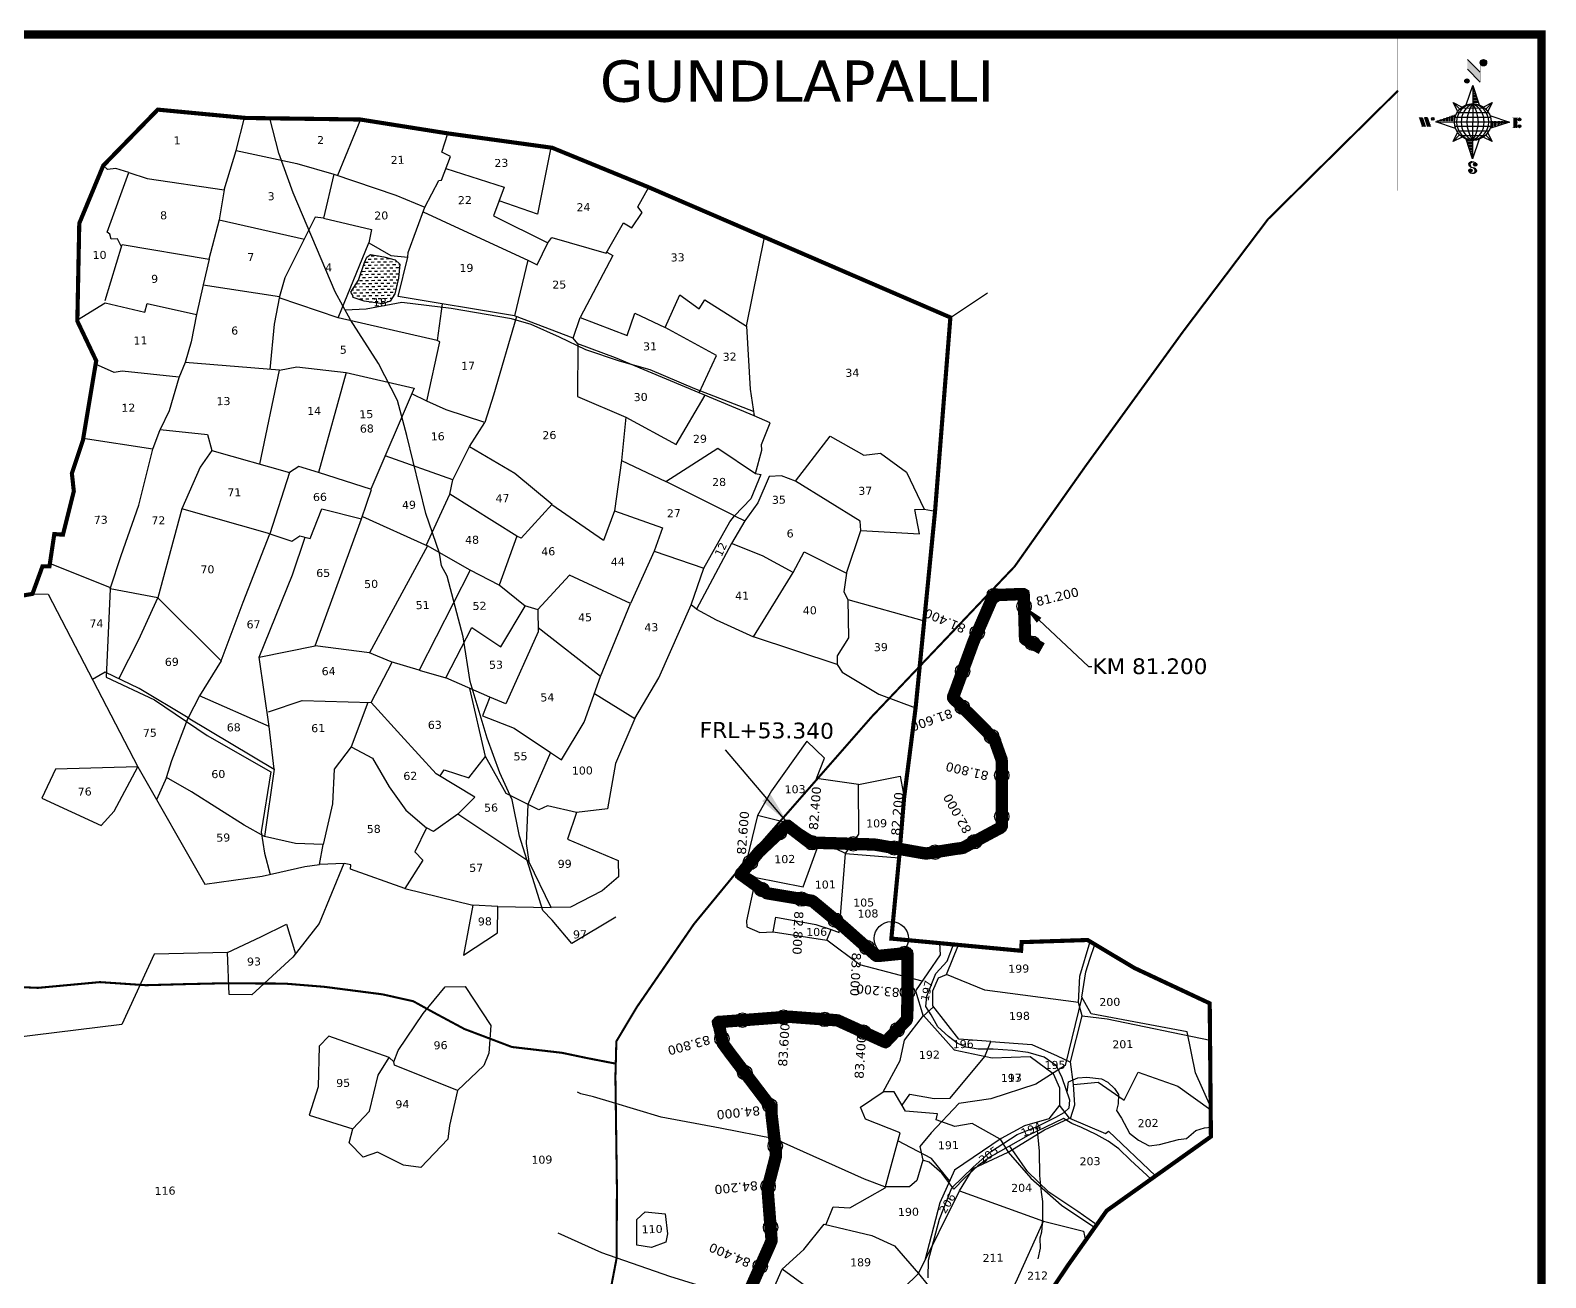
# Model space of a CAD drawing. Header units: inches. Extents: x 375993 to 382005, y 1845847 to 1851272.
# Drawn here: x 378334 to 382005, y 1848251 to 1851272 of the extents above; entities that cross this region are included whole.
import ezdxf
from ezdxf import colors
from ezdxf.entities.mleader import LeaderData, LeaderLine
from ezdxf.math import Vec2, Vec3

# ---------------------------------------------------------------- set-up
doc = ezdxf.new("R2010")
doc.units = ezdxf.units.IN
doc.header["$MEASUREMENT"] = 0
doc.header["$PDMODE"] = 32
doc.header["$PDSIZE"] = 35
for name, color, linetype in [('BND', 6, 'Continuous'), ('bord', 1, 'Continuous'), ('FRL', 3, 'Continuous'), ('NALA', 4, 'Continuous'), ('points', 161, 'Continuous'), ('ROAD', 1, 'Continuous'), ('ROADS', 50, 'Continuous'), ('SY.AREA', 7, 'Continuous'), ('TEXT', 7, 'Continuous'), ('WATER', 4, 'Continuous')]:
    doc.layers.add(name, color=color, linetype=linetype)
doc.styles.get("Standard").update_dxf_attribs({"font": 'verdana.ttf'})
doc.dimstyles.get("Standard").update_dxf_attribs({"dimtxt": 0.18, "dimasz": 0.18, "dimexe": 0.18, "dimexo": 0.0625, "dimgap": 0.09, "dimtad": 0, "dimtih": 1, "dimtoh": 1, "dimdec": 4, "dimzin": 0, "dimdsep": 46, "dimtxsty": 'Standard', "dimcen": 0.09, "dimadec": 0, "dimazin": 0, "dimtfac": 1, "dimtdec": 4, "dimtofl": 0, "dimtmove": 0, "dimatfit": 3, "dimfxl": 1, "dimtolj": 1, "dimtzin": 0, "dimarcsym": 0})
pattern_1 = [(267.297113149, (-8720374.938, 50637915.138), (10.5367255337, -0.497431438), [])]
pattern_2 = [(357.297113149, (-8720374.938, 50637915.138), (0.497431438, 10.5367255337), [])]

# ---------------------------------------------------------------- blocks, each defined once
blk = doc.blocks.new('*X23')
at = {"color": 0, "linetype": 'Continuous'}
for p, q in [((6321.6, 240.5), (6322.3, 241.2)), ((6321.6, 240.3), (6322.3, 241)), ((6321.6, 240.1), (6322.3, 240.8)), ((6321.6, 239.9), (6322.4, 240.7)), ((6321.6, 239.8), (6322.4, 240.6)), ((6321.6, 239.6), (6322.5, 240.5)), ((6321.6, 239.4), (6322.5, 240.3)), ((6321.6, 239.2), (6322.6, 240.2)), ((6321.7, 239.1), (6322.6, 240.1)), ((6321.8, 240.8), (6322.4, 241.4)), ((6321.8, 239), (6322.7, 240)), ((6321.8, 239), (6322.8, 239.9)), ((6321.9, 238.9), (6322.9, 239.8)), ((6322, 238.8), (6323, 239.7)), ((6322.1, 241.3), (6322.4, 241.6)), ((6322.1, 238.7), (6323.1, 239.6)), ((6322.2, 238.6), (6323.1, 239.6)), ((6322.3, 238.5), (6323.2, 239.5)), ((6322.4, 238.5), (6323.3, 239.4)), ((6322.5, 238.4), (6323.4, 239.3)), ((6322.7, 238.4), (6323.6, 239.3)), ((6322.8, 238.3), (6323.7, 239.2)), ((6322.9, 238.3), (6323.8, 239.1)), ((6323.1, 238.2), (6323.9, 239.1)), ((6323.2, 238.2), (6324, 239)), ((6323.3, 238.2), (6324.2, 239)), ((6323.5, 238.1), (6324.3, 238.9)), ((6323.7, 238.1), (6324.4, 238.9)), ((6323.8, 238.1), (6324.6, 238.8)), ((6324.1, 238.2), (6324.7, 238.8)), ((6324.3, 238.3), (6324.9, 238.8)), ((6324.6, 238.3), (6325.1, 238.8)), ((6324.8, 238.4), (6325.2, 238.8)), ((6325.1, 238.5), (6325.4, 238.8)), ((6325.4, 238.6), (6325.6, 238.8))]:
    blk.add_line(p, q, dxfattribs=at)
blk = doc.blocks.new('*X22')
at = {"color": 0, "linetype": 'Continuous'}
for p, q in [((6324.4, 240.3), (6324.5, 240.4)), ((6324.6, 240.3), (6324.8, 240.5)), ((6324.7, 240.2), (6325, 240.5)), ((6324.8, 240.2), (6325.2, 240.6)), ((6325, 240.1), (6325.5, 240.6)), ((6325.1, 240.1), (6325.6, 240.6)), ((6325.2, 240), (6325.8, 240.6)), ((6325.3, 240), (6326, 240.6)), ((6325.4, 239.9), (6326.1, 240.6)), ((6325.5, 239.8), (6326.2, 240.5)), ((6325.6, 239.8), (6326.3, 240.5)), ((6325.7, 239.7), (6326.5, 240.4)), ((6325.9, 239.6), (6326.6, 240.3)), ((6326, 239.5), (6326.7, 240.3)), ((6326, 239.4), (6326.8, 240.2)), ((6326.1, 239.3), (6327, 240.2)), ((6326.2, 239.3), (6327.1, 240.1)), ((6326.3, 239.2), (6327.1, 240)), ((6326.4, 239.1), (6327.2, 239.9)), ((6326.5, 239), (6327.3, 239.8)), ((6326.5, 238.9), (6327.4, 239.7)), ((6326.6, 238.8), (6327.5, 239.6)), ((6326.7, 238.7), (6327.5, 239.5)), ((6326.8, 238.6), (6327.6, 239.4)), ((6326.8, 238.5), (6327.7, 239.3)), ((6326.8, 236.5), (6327.4, 237)), ((6326.9, 238.3), (6327.8, 239.2)), ((6326.9, 238.2), (6327.9, 239.1)), ((6326.9, 236.8), (6327.6, 237.4)), ((6327, 238.1), (6327.8, 239)), ((6327, 237.9), (6327.8, 238.8)), ((6327, 237.8), (6327.8, 238.6)), ((6327, 237.6), (6327.8, 238.4)), ((6327, 237.4), (6327.8, 238.2)), ((6327, 237.3), (6327.8, 238)), ((6327, 237.1), (6327.8, 237.9))]:
    blk.add_line(p, q, dxfattribs=at)
blk = doc.blocks.new('H')
at = {"layer": 'bord', "extrusion": (0.000427885, 0.004792, 0.999988)}
h = blk.add_hatch(dxfattribs=at)
h.set_pattern_fill('LINE', color=8, scale=84.387686, angle=-2.7029, style=0)
h.set_pattern_definition(pattern_2)
h.paths.add_polyline_path([(-492, 786, -0.090992), (-448, 775), (-486, 912)])
h = blk.add_hatch(dxfattribs=at)
h.set_pattern_fill('LINE', color=8, scale=84.387686, angle=-92.7029, style=0)
h.set_pattern_definition(pattern_1)
h.paths.add_polyline_path([(-625, 665, -0.090992), (-615, 710), (-751, 671)])
h = blk.add_hatch(dxfattribs=at)
h.set_pattern_fill('LINE', color=8, scale=84.387686, angle=-92.7029, style=0)
h.set_pattern_definition(pattern_1)
h.paths.add_polyline_path([(-246, 647), (-372, 653, -0.090992), (-382, 609)])
h = blk.add_hatch(dxfattribs=at)
h.set_pattern_fill('LINE', color=8, scale=84.387686, angle=-2.7029, style=0)
h.set_pattern_definition(pattern_2)
h.paths.add_polyline_path([(-504, 533, -0.090992), (-549, 543), (-510, 406)])
for p, q in [((-516, 1087, -1217), (-432, 994, -1217)), ((-519, 1020, -1217), (-435, 927, -1216)), ((-538, 774, -1216), (-487, 906, -1216)), ((-487, 906, -1216), (-493, 780, -1216)), ((-487, 906, -1216), (-448, 769, -1216)), ((-627, 794, -1216), (-567, 760, -1216)), ((-627, 794, -1216), (-584, 747, -1215)), ((-599, 731, -1215), (-627, 794, -1216)), ((-421, 753, -1216), (-359, 781, -1216)), ((-359, 781, -1216), (-405, 739, -1216)), ((-359, 781, -1216), (-392, 721, -1215)), ((-865, 701, -1215), (-847, 638, -1215)), ((-847, 700, -1215), (-829, 637, -1215)), ((-829, 699, -1215), (-811, 636, -1215)), ((-829, 699, -1215), (-811, 698, -1215)), ((-811, 698, -1215), (-794, 635, -1215)), ((-752, 665, -1215), (-615, 704, -1215)), ((-752, 665, -1215), (-625, 659, -1215)), ((-619, 614, -1215), (-752, 665, -1215)), ((-246, 641, -1215), (-383, 603, -1215)), ((-379, 693, -1215), (-246, 641, -1215)), ((-373, 647, -1215), (-246, 641, -1215)), ((-213, 669, -1215), (-217, 601, -1215)), ((-197, 600, -1215), (-194, 668, -1215)), ((-639, 526, -1214), (-606, 585, -1215)), ((-639, 526, -1214), (-593, 568, -1215)), ((-577, 553, -1215), (-639, 526, -1214)), ((-511, 400, -1214), (-549, 537, -1214)), ((-460, 533, -1215), (-511, 400, -1214)), ((-505, 527, -1214), (-511, 400, -1214)), ((-371, 513, -1214), (-431, 546, -1215)), ((-371, 513, -1214), (-414, 560, -1215)), ((-399, 576, -1215), (-371, 513, -1214))]:
    blk.add_line(p, q, dxfattribs=at)
at = {"layer": 'bord', "color": 8, "linetype": 'ByBlock', "extrusion": (0.000427885, 0.004792, 0.999988)}
for p, q in [((-411, 744, -1216), (-578, 752, -1216)), ((-493, 780, -1216), (-505, 527, -1214)), ((-373, 647, -1215), (-625, 659, -1215)), ((-375, 679, -1215), (-620, 691, -1215)), ((-386, 711, -1215), (-605, 722, -1215)), ((-378, 616, -1215), (-623, 628, -1215)), ((-392, 585, -1215), (-611, 595, -1215)), ((-420, 555, -1215), (-587, 562, -1215))]:
    blk.add_line(p, q, dxfattribs=at)
at = {"layer": 'bord', "extrusion": (0.000427885, 0.004792, 0.999988), "elevation": -1212}
for points, const_width in [([(-522, 960), (-516, 1093)], 1.61), ([(-434, 933), (-428, 1066)], 1.61), ([(-870, 707), (-846, 706)], 0.642), ([(-829, 643), (-855, 644)], 0.642), ([(-829, 643), (-821, 678)], 0.642), ([(-811, 642), (-784, 641)], 0.642), ([(-793, 641), (-782, 694)], 0.642), ([(-223, 676), (-174, 673)], 0.706), ([(-195, 645), (-185, 644)], 0.706), ([(-177, 605), (-226, 607)], 0.706)]:
    blk.add_lwpolyline(points, dxfattribs=dict(at, const_width=const_width))
for points, const_width in [([(-414, 1073, 1), (-398, 1058, 1)], 22.3), ([(-530, 950, 1), (-520, 939, 1)], 14.8), ([(-776, 697, 1), (-769, 690, 1)], 8.9), ([(-178, 667, 1), (-171, 660, 1)], 9.79), ([(-180, 618, 1), (-173, 611, 1)], 9.79), ([(-525, 322, 1), (-533, 329, 1)], 11.1), ([(-490, 362, 1), (-498, 369, 1)], 11.1)]:
    blk.add_lwpolyline(points, format="xyb", close=True, dxfattribs=dict(at, const_width=const_width))
for points in [[(-537, 317), (-531, 310), (-520, 307), (-505, 307), (-494, 310), (-486, 318), (-487, 326), (-491, 333), (-494, 336), (-503, 341), (-522, 347), (-530, 352), (-534, 355), (-537, 363), (-537, 373), (-530, 381), (-520, 384), (-504, 384), (-493, 380), (-487, 373)], [(-522, 348), (-526, 354), (-528, 361), (-528, 371), (-526, 375), (-521, 381), (-515, 384)], [(-505, 307), (-499, 312), (-497, 319), (-497, 327), (-501, 335), (-509, 343)]]:
    blk.add_lwpolyline(points, dxfattribs=at)
at = {"layer": 'bord', "extrusion": (0.000427885, 0.004792, 0.999988)}
for centre, radius in [((-406, 1065, -1212), 22.3), ((-525, 944, -1212), 14.8), ((-498, 659, -1212), 127), ((-773, 694, -1212), 8.9), ((-174, 663, -1212), 9.79), ((-177, 615, -1212), 9.79), ((-529, 325, -1212), 11.1), ((-494, 365, -1212), 11.1)]:
    blk.add_circle(centre, radius, dxfattribs=at)
at = {"layer": 'bord', "color": 8, "linetype": 'ByBlock', "extrusion": (0.000427885, 0.004792, 0.999988)}
for centre, radius, start, end in [((-482, 658, -1212), 128, 94.9254, 259.6691), ((-437, 656, -1212), 141, 113.2864, 241.308), ((-316, 651, -1212), 222, 142.5892, 212.0053), ((-560, 662, -1212), 141, 293.2864, 61.308), ((-681, 668, -1212), 222, 322.5892, 32.0053), ((-515, 660, -1212), 128, 274.9254, 79.6691)]:
    blk.add_arc(centre, radius, start, end, dxfattribs=at)
at = {"layer": 'bord', "extrusion": (0.000427885, 0.004792, 0.999988)}
for points in [[(-516, 1093, -1212), (-431, 1000, -1212), (-519, 1026, -1212), (-434, 933, -1212)], [(-864, 707, -1212), (-846, 706, -1212), (-846, 644, -1212), (-829, 643, -1212)], [(-829, 705, -1212), (-811, 704, -1212), (-811, 642, -1212), (-793, 641, -1212)], [(-193, 674, -1212), (-197, 606, -1212), (-213, 675, -1212), (-216, 607, -1212)]]:
    blk.add_solid(points, dxfattribs=at)
at = {"layer": 'bord', "extrusion": (0.000427885, 0.004792, 0.999988), "xscale": 7.977342409717546, "yscale": 7.977342408231451, "zscale": 7.977342408476333, "rotation": 138.0840426661453}
for name, p in [('*X22', (38301, -31929, -1212)), ('*X23', (38314, -31951, -1212))]:
    blk.add_blockref(name, p, dxfattribs=at)

msp = doc.modelspace()

# ---------------------------------------------------------------- hatches: boundary and pattern name
at = {"layer": 'WATER'}
h = msp.add_hatch(dxfattribs=at)
h.set_pattern_fill('DASH', color=256, scale=2.326328, angle=1.1904, style=0)
h.set_pattern_definition([(1.190415, (358155.547, 1836208.331), (7.2310488, 7.5379433), [7.38609, -7.38609])])
h.paths.add_polyline_path([(379229.4, 1850705.6), (379218.2, 1850716.3), (379191.1, 1850723.7), (379158.8, 1850729.4), (379149.8, 1850722.9), (379143.7, 1850710.1), (379129.1, 1850667.4), (379110.8, 1850638.3), (379114.9, 1850631.6), (379116.8, 1850624.7), (379142.8, 1850616.1), (379187.7, 1850609.6), (379206, 1850616.2), (379217.1, 1850634.2), (379226, 1850671.7)])
h.paths.add_polyline_path([(379159.5, 1850598), (379199.6, 1850598.8), (379198.9, 1850628.5), (379158.9, 1850627.7)], flags=9)

# ---------------------------------------------------------------- linework, layer by layer
for points, const_width in [([(376003, 1851262.3), (381995.1, 1851262.3), (381995.1, 1845856.9), (376003, 1845856.9)], 20), ([(381995.1, 1851262.3), (381647.1, 1851262.3), (381647.1, 1850884.1), (381995.1, 1850884.1)], 0.285)]:
    msp.add_lwpolyline(points, close=True, dxfattribs=dict(const_width=const_width))
at = {"color": 5}
msp.add_circle((380420.1, 1849072.1), 41.4, dxfattribs=at)
at = {"layer": 'BND', "lineweight": 30, "const_width": 10}
msp.add_lwpolyline([(378155.9, 1849874.9), (378339.6, 1849907.2), (378363.7, 1849973.6), (378380.8, 1849973.9), (378392.5, 1850052), (378413.4, 1850050.6), (378439.8, 1850155.6), (378435.1, 1850199.1), (378461.9, 1850279.5), (378494, 1850471.9), (378448.3, 1850567.8), (378453, 1850804.7), (378511, 1850944.5), (378643.1, 1851080.2), (378856.4, 1851060), (379134, 1851056.2), (379345.7, 1851022.6), (379598.5, 1850987.8), (379832.4, 1850892.1), (380118.1, 1850768.9), (380563.1, 1850576.8), (380526, 1850107.6), (380478.9, 1849631.1), (380451.1, 1849414.1), (380438.9, 1849267.6), (380420.1, 1849072.1), (380734.4, 1849042.6), (380735.8, 1849063.5), (380895.4, 1849068.7), (381009, 1849000.8), (381191.3, 1848915.3), (381194.2, 1848592.5), (380941.6, 1848412.9), (380847.4, 1848279.9), (380670.4, 1848016.1)], dxfattribs=at)
at = {"layer": 'BND'}
msp.add_lwpolyline([(380563.1, 1850576.8), (380652.7, 1850636.7)], dxfattribs=at)
at = {"layer": 'FRL', "color": 84, "const_width": 30}
msp.add_lwpolyline([(380066.3, 1848196.3), (380126.2, 1848331.1), (380129.9, 1848340.3), (380129.6, 1848346.1), (380120.7, 1848459.9), (380120.4, 1848467.7), (380140.2, 1848544.2), (380140, 1848559.9), (380130, 1848645), (380129.7, 1848655.2), (380129.5, 1848661.3), (380127.4, 1848665.4), (380030, 1848793.5), (380012.3, 1848817.6), (380002.5, 1848861.9), (380000.9, 1848865.3), (380000.4, 1848868.4), (380001.7, 1848870), (380003, 1848870.6), (380006.9, 1848870.8), (380010.6, 1848870.7), (380163.7, 1848882.3), (380171.1, 1848882.8), (380175.1, 1848882.6), (380286.6, 1848874.3), (380290.3, 1848873.9), (380292.8, 1848872.7), (380402.8, 1848822.5), (380405.8, 1848821.6), (380407.1, 1848822.3), (380409.8, 1848825.5), (380456.7, 1848874.5), (380457.5, 1848876), (380457.8, 1848877.1), (380458.1, 1848879.7), (380458.7, 1848887.4), (380459.1, 1848940.8), (380459.1, 1849034), (380458.7, 1849035.8), (380457.9, 1849036.4), (380456.5, 1849036.5), (380454.4, 1849036.5), (380451.4, 1849036.3), (380445.8, 1849035.8), (380389.6, 1849030.2), (380385.4, 1849030.2), (380384.3, 1849030.4), (380381.2, 1849032.5), (380369.8, 1849042.6), (380303.4, 1849101.4), (380229.9, 1849162.5), (380227.6, 1849163.7), (380198.4, 1849168.6), (380120.6, 1849181.6), (380118.4, 1849182.2), (380057.6, 1849226.2), (380056.3, 1849227.1), (380055.6, 1849227.7), (380055.5, 1849228.3), (380055.9, 1849229.2), (380057.3, 1849230.5), (380099.3, 1849282), (380163.3, 1849342.3), (380165.1, 1849343.9), (380167.3, 1849345.3), (380169.2, 1849345.3), (380173.1, 1849342.3), (380215.7, 1849309.5), (380222.7, 1849304.8), (380226.5, 1849304.4), (380231.4, 1849304.5), (380378.4, 1849300), (380385, 1849299.1), (380490.3, 1849280.4), (380499.3, 1849278.9), (380505.2, 1849278.3), (380577.3, 1849289.7), (380588.3, 1849291), (380594.1, 1849292.2), (380678.5, 1849337.5), (380683.8, 1849340.1), (380686.4, 1849342.5), (380687.6, 1849344.9), (380687.6, 1849352), (380687.4, 1849379.9), (380687.5, 1849498.5), (380687.4, 1849502.4), (380687, 1849506.1), (380672.6, 1849546.2), (380671.6, 1849550.7), (380670.5, 1849553.4), (380666.1, 1849558.5), (380633.2, 1849592.2), (380571.6, 1849652.9), (380570.4, 1849654.5), (380569.7, 1849655.8), (380569.7, 1849657.1), (380570.1, 1849658.9), (380571.4, 1849661.6), (380618.6, 1849790.3), (380624.6, 1849804.6), (380666.3, 1849900.6), (380667, 1849901.9), (380668.9, 1849903.5), (380671, 1849904.1), (380725.2, 1849906.3), (380733.5, 1849906.7), (380739.1, 1849906.7), (380740.5, 1849905.9), (380740.9, 1849903.2), (380743.9, 1849802.5), (380744.4, 1849798), (380746.4, 1849796.2), (380784.5, 1849774.6)], dxfattribs=at)
at = {"layer": 'NALA'}
for points in [[(380509.2, 1848250.7), (380510.4, 1848293), (380536.7, 1848392.5), (380566.3, 1848468.5), (380617.9, 1848518.1), (380660.2, 1848555.4), (380725.1, 1848597.6), (380773.2, 1848616.6), (380818.5, 1848639.7), (380839, 1848650.5), (380850.6, 1848661.8), (380852.3, 1848680.5), (380833.8, 1848734.8), (380820.1, 1848763.6), (380790.5, 1848784.8), (380751.5, 1848796.5), (380713.3, 1848801.2), (380666.8, 1848804.4), (380630.8, 1848804.3), (380600.2, 1848809.2), (380579.2, 1848819.2), (380558.8, 1848834.7), (380532.7, 1848858.4), (380516.9, 1848887.1), (380504, 1848907.6), (380506.2, 1848932.6), (380527.8, 1848987.4), (380555.5, 1849017.7), (380570.8, 1849057.9)], [(380845.6, 1848700.2), (380849, 1848724.8), (380871.6, 1848735), (380893.7, 1848736.1), (380929.1, 1848732.7), (380944.5, 1848724.7), (380960.8, 1848709.2), (380970.1, 1848694.8), (380969.9, 1848672), (380965.4, 1848656), (380977.5, 1848637.5), (380997, 1848600.6), (381018.8, 1848583.7), (381044.7, 1848570.4), (381069.6, 1848573.7), (381115.8, 1848585.7), (381135.1, 1848588.2), (381157.6, 1848607.4), (381178.9, 1848614), (381194, 1848615.7)], [(380772.5, 1848616.3), (380778, 1848557.5), (380779.3, 1848498.1), (380783.4, 1848457.7), (380786.4, 1848435.4), (380786.4, 1848391.6), (380783.8, 1848361), (380779.9, 1848346.1), (380780.4, 1848322.1), (380775.2, 1848296.4)]]:
    msp.add_lwpolyline(points, dxfattribs=at)
at = {"layer": 'points'}
for p in [(380669.5, 1849903.6), (380741.6, 1849877.3), (380628.3, 1849813), (380762, 1849787.4), (380592.7, 1849719.6), (380592, 1849632.8), (380662.6, 1849562), (380687.5, 1849467.9), (380687.5, 1849367.9), (380148.3, 1849328.2), (380228.1, 1849304.4), (380328, 1849301.6), (380427.3, 1849291.6), (380525.9, 1849281.6), (380621.4, 1849306.8), (380078.7, 1849256.7), (380106.4, 1849191), (380202.3, 1849168), (380285.1, 1849116.6), (380360.4, 1849050.9), (380452.5, 1849036.4), (380459.1, 1848942.3), (380059.3, 1848874.4), (380159, 1848882), (380258.8, 1848876.4), (380352.5, 1848845.5), (380434.6, 1848851.4), (380009.7, 1848829.5), (380065.1, 1848747.4), (380125.6, 1848667.9), (380138.9, 1848569.5), (380121.5, 1848471.9), (380127.6, 1848372.4), (380102.7, 1848278.2)]:
    msp.add_point(p, dxfattribs=at)
at = {"layer": 'ROAD'}
for points in [[(379752.7, 1849123.8), (379646.4, 1849060.6), (379598.2, 1849116.8), (379575.7, 1849139.8), (379550.6, 1849219.9), (379519.1, 1849320.5), (379501.2, 1849408.1), (379471.9, 1849473.5), (379440.8, 1849557.9), (379399.5, 1849694.5), (379382.6, 1849802.7), (379344.3, 1849950), (379330.6, 1849974.7), (379325.6, 1850005.4), (379292.7, 1850101.5), (379246.1, 1850290.8), (379223.8, 1850375.4), (379177.9, 1850465.4), (379109.6, 1850571), (379073, 1850639.2), (378971, 1850878.4), (378936.7, 1850974.5), (378914.4, 1851059.2)], [(380086.3, 1850348.9), (379943.8, 1850403.9), (379836.1, 1850449.9), (379761.2, 1850470.9), (379680.3, 1850498.4), (379616.5, 1850528.7), (379547.6, 1850559.9), (379499.7, 1850573.8), (379353.6, 1850598.5), (379234.4, 1850613.2), (379147.8, 1850596.7), (379097.2, 1850594.1)], [(378528.2, 1849919), (378518.2, 1849705.6), (378635.1, 1849650.7), (378762.6, 1849564.1), (378917, 1849476.3), (378893.6, 1849330.4), (378901.3, 1849278.8), (378915.2, 1849227.7)], [(381193.6, 1848664.1), (381157.1, 1848747.2), (381136.7, 1848845.9), (381020.3, 1848867.9), (380903.9, 1848889.9), (380881.7, 1848930.6), (380891.1, 1848991.7), (380901.1, 1849022.4), (380912.9, 1849058.2)], [(380881.7, 1848930.6), (380840.8, 1848765.1), (380770.1, 1848719.4), (380660.9, 1848683.6), (380583.3, 1848672.8), (380516.2, 1848601.3), (380489.4, 1848568.7), (380496.2, 1848535.3), (380481.9, 1848486.2), (380463.9, 1848470.6), (380404.4, 1848470.9), (380355.2, 1848489.7), (380136.9, 1848587.1), (380005.1, 1848613.3), (379862.7, 1848639.3), (379744.4, 1848675), (379698.3, 1848689.2), (379667.7, 1848696.2), (379659.8, 1848700.4)], [(381049.6, 1848489.7), (380999.4, 1848535.4), (380970.9, 1848562.7), (380945.3, 1848581.7), (380916.5, 1848597.6), (380881.1, 1848614.4), (380857.7, 1848624.2), (380837.3, 1848636.7), (380751.4, 1848595.2), (380660.3, 1848543.8), (380629.8, 1848522), (380597.4, 1848492), (380571.6, 1848465.5), (380542.4, 1848504), (380511.9, 1848530.7), (380496.2, 1848535.3)], [(380913.3, 1848382.2), (380871.9, 1848411.4), (380801.5, 1848457.9), (380749.7, 1848507.6), (380718.1, 1848553), (380706.7, 1848570)], [(379612.3, 1848359.6), (379718.4, 1848311.6), (379882.9, 1848254), (379984.2, 1848222.6), (380061.4, 1848183), (380088, 1848155.3), (380091.1, 1848083.7), (380081.9, 1848010.3), (380084.6, 1847955.5), (380089.7, 1847928.2), (380072.3, 1847885.1), (380001.7, 1847830.3), (379960, 1847783.7), (379938.6, 1847764.3), (379823.9, 1847778.7), (379732.2, 1847787.4), (379690.7, 1847791.1)]]:
    msp.add_lwpolyline(points, dxfattribs=at)
at = {"layer": 'ROADS', "color": 40, "const_width": 5}
for points in [[(381647.1, 1851126.6), (381646, 1851124.8), (381332.6, 1850814.9), (381126.7, 1850542.5), (380891.8, 1850218.5), (380718.7, 1849973.5), (380372.9, 1849609.8), (380083.7, 1849279.8), (379941.6, 1849106.9), (379803.8, 1848906.5), (379754, 1848823.3), (379751.7, 1848737.3), (379755.3, 1848471), (379754.8, 1848299.1), (379689.5, 1847955.8), (379702.9, 1847747.2), (379684.8, 1847749.8), (379493.9, 1848005.9), (379436.6, 1847968.8), (379413.6, 1847912.3), (379414.6, 1847888.6), (379345.2, 1847813.9), (379237.4, 1847774.5)], [(378253.9, 1848957), (378353.2, 1848952.8), (378502.9, 1848966.7), (378614, 1848959.2), (378706.3, 1848961.7), (378793.2, 1848963.7), (378949.6, 1848963.2), (379046.8, 1848955.3), (379187.3, 1848937.1), (379262, 1848920.4), (379312, 1848892.8), (379385.8, 1848853.2), (379501.1, 1848809.5), (379622.6, 1848795.4), (379682.9, 1848782.7), (379751.4, 1848769.4)]]:
    msp.add_lwpolyline(points, dxfattribs=at)
at = {"layer": 'SY.AREA'}
for points in [[(378804.1, 1850886.1), (378833.2, 1850980.9), (378853.2, 1851060.3)], [(379134, 1851056.2), (379078.6, 1850920.9)], [(378833.2, 1850980.9), (378979.9, 1850950), (379069.8, 1850923.9), (379220.1, 1850872.6), (379290.2, 1850843.9), (379324.1, 1850908.9), (379330.3, 1850909), (379352, 1850966.4), (379331.4, 1850977.1), (379345.7, 1851022.6)], [(379594.9, 1850988.3), (379563.3, 1850826.7), (379470.2, 1850859.5)], [(378555.5, 1850747.8), (378545.9, 1850767.6), (378530.5, 1850766), (378527.1, 1850778.9), (378520.2, 1850783.7), (378572.9, 1850927.7), (378541.2, 1850937.5), (378521.4, 1850935.3), (378511, 1850944.5)], [(378572.9, 1850927.7), (378617.2, 1850913.1), (378804.1, 1850886.1), (378792, 1850812.9), (378766.9, 1850718)], [(379069.8, 1850923.9), (379044.3, 1850817.1), (379160.6, 1850790.1), (379154.5, 1850757.2), (379207.7, 1850726.7), (379248.7, 1850722.6), (379249.7, 1850734.4), (379290.2, 1850843.9)], [(379341.2, 1850937.9), (379482.3, 1850892.3), (379456.7, 1850822.8), (379588.3, 1850757.4), (379597.7, 1850770.7), (379729.6, 1850732.4), (379770.9, 1850805.7), (379791.3, 1850793.9), (379816.8, 1850831.1), (379806, 1850844.9), (379832.4, 1850892.1)], [(379285.9, 1850832.4), (379372.9, 1850792), (379539.4, 1850715.5), (379507.5, 1850580.6), (379225.5, 1850627.9), (379248.7, 1850722.6)], [(378792, 1850812.9), (378998.4, 1850766.8)], [(379044.3, 1850817.1), (379024.8, 1850819.6), (378951.2, 1850672.4), (378937.9, 1850627.7)], [(379731.2, 1850735.2), (379745.1, 1850727), (379666.3, 1850577), (379779.9, 1850533.2), (379799.1, 1850586.8), (379872.6, 1850552.6), (379907.4, 1850631.7), (379954.3, 1850597.7), (379968.6, 1850619.7), (380069.3, 1850556), (380113.1, 1850771)], [(378515.9, 1850618.2), (378557.1, 1850753.2), (378767.8, 1850717.9), (378753.3, 1850655.6), (378736.7, 1850584.3)], [(379332.1, 1850610.1), (379320, 1850521.1), (379079.9, 1850576.1), (379154.5, 1850757.2)], [(379539.4, 1850715.5), (379562.3, 1850704.4), (379588.3, 1850757.4)], [(378753.3, 1850655.6), (378937.9, 1850627.7), (378925.1, 1850560.1), (378914.3, 1850450.9)], [(378448.4, 1850571.2), (378516, 1850612.2), (378611.7, 1850589.7), (378617.1, 1850610.7), (378736.7, 1850584.3), (378724.4, 1850517.7), (378709.1, 1850468)], [(379079.9, 1850576.1), (378937.3, 1850624.5)], [(379512, 1850578.9), (379456.4, 1850388.5), (379435.2, 1850322.6), (379341.5, 1850352.9), (379294.9, 1850373.6), (379258.3, 1850391.8)], [(379649.6, 1850526.8), (379507.5, 1850580.6)], [(379954.4, 1850394.5), (379751.7, 1850479.1), (379660.4, 1850513), (379649.6, 1850526.8), (379666.3, 1850577)], [(380069.3, 1850556), (380078.2, 1850402.7), (380087.9, 1850338.5), (379954.4, 1850394.5), (379996.7, 1850484.9), (379872.6, 1850552.6)], [(379294.9, 1850373.6), (379326.6, 1850518), (379320, 1850521.1)], [(379660.4, 1850513), (379660, 1850385.3), (379777, 1850335), (379898.9, 1850269.2), (379969, 1850388.4)], [(378890.5, 1850221.5), (378938.2, 1850449), (378709.1, 1850468), (378694, 1850430.9), (378670.4, 1850350.4), (378649, 1850305.6)], [(378694.5, 1850432.2), (378557, 1850446.9), (378537.6, 1850443.6), (378492.7, 1850463.8)], [(378938.2, 1850449), (378979.9, 1850457.4), (379099.3, 1850443.3), (379032.3, 1850201.4)], [(379099.3, 1850443.3), (379264.1, 1850405.2), (379159.2, 1850160.7)], [(379358, 1850183.3), (379398.6, 1850264.2), (379435.2, 1850322.6)], [(379777, 1850335), (379766.1, 1850230.1), (379874, 1850179.6), (380000, 1850260.3), (380091.2, 1850198.5), (380103.6, 1850196.1), (380079.4, 1850137), (380040.5, 1850096.5), (379874, 1850179.6)], [(380091.2, 1850198.5), (380106.5, 1850254.9), (380105.3, 1850268.8), (380126.9, 1850321.5), (380087.9, 1850338.5)], [(378631.3, 1850257.5), (378462.6, 1850283.4)], [(378796.6, 1849744.9), (378850.2, 1849886.7), (378914.3, 1850052.5), (378701.7, 1850113.2), (378642.9, 1849897.4), (378528.2, 1849919), (378554.2, 1850000.1), (378597.4, 1850122.4), (378631.3, 1850257.5), (378649, 1850305.6), (378763.6, 1850293.5), (378774, 1850254.1), (378746, 1850213.8), (378701.7, 1850113.2)], [(380188.3, 1850180.2), (380271.5, 1850288.8), (380353.6, 1850243.5), (380393.6, 1850247.8), (380456.5, 1850202), (380499.4, 1850112.6)], [(378774, 1850254.1), (378962.3, 1850201.4), (378914.3, 1850052.5), (378967.8, 1850034.7), (378987.4, 1850047.7), (379012.2, 1850041), (379040.2, 1850113.2), (379137, 1850089.3), (379160.8, 1850160.2), (379032.3, 1850201.4), (378984.5, 1850216), (378962.3, 1850201.4)], [(379398.6, 1850264.2), (379508.2, 1850199.6), (379598.7, 1850124.1), (379523.8, 1850042.5), (379513.2, 1850046.7), (379350.8, 1850148.8)], [(379293.6, 1850024.7), (379350.8, 1850148.8), (379358, 1850183.3), (379194, 1850241.8)], [(379766.1, 1850230.1), (379749.8, 1850108.1), (379865.9, 1850067.5), (379845.6, 1850010.5), (379965.7, 1849969.1), (380028.5, 1850081.7), (380040.5, 1850096.5), (380065.6, 1850083.7), (380032.8, 1850029), (379948.2, 1849870.4), (379935, 1849880.4), (379965.7, 1849969.1)], [(380346.1, 1850060.6), (380344.7, 1850083.3), (380188.3, 1850180.2), (380154.1, 1850193.5), (380124.4, 1850191.1), (380097, 1850127.8), (380065.6, 1850083.7)], [(379749.8, 1850108.1), (379723.1, 1850036.4), (379597.3, 1850122.5)], [(380311.4, 1849957.7), (380346.1, 1850060.6), (380488.4, 1850052.3), (380476.7, 1850111.3), (380499.4, 1850112.6), (380526, 1850107.6)], [(378888.6, 1849753.8), (379024.4, 1849781), (379137, 1850089.3)], [(379138.8, 1850094.7), (379296.7, 1850023.3), (379155.9, 1849764.4), (379024.4, 1849781)], [(378912.6, 1849585.8), (378888.6, 1849753.8), (378969.7, 1849953.2), (378999.8, 1850044.4)], [(379513.2, 1850046.7), (379469.8, 1849928.5), (379399.5, 1849964.9), (379296.7, 1850023.3)], [(379948.2, 1849870.4), (379995.4, 1849843.9), (380086.1, 1849803.1), (380182.2, 1849959.3), (380108.1, 1849999.6), (380032.8, 1850029)], [(379845.6, 1850010.5), (379788.4, 1849883.9), (379640.8, 1849952.5), (379563.5, 1849869.3)], [(380182.2, 1849959.3), (380209.1, 1850008.7), (380311.4, 1849957.7), (380305.3, 1849912.2), (380314.5, 1849893.2), (380316.4, 1849800.9), (380288.5, 1849756.8), (380288.9, 1849735.8), (380086.1, 1849803.1)], [(378529, 1849921.4), (378381.8, 1849980.5)], [(379399.5, 1849964.9), (379276, 1849722.6), (379208.7, 1849742.3), (379155.9, 1849764.4)], [(379276, 1849722.6), (379340.7, 1849703.7), (379404.2, 1849825.5), (379473.8, 1849778.6), (379533.4, 1849877.4), (379469.8, 1849928.5)], [(378339.6, 1849907.2), (378377.7, 1849906.4), (378595, 1849488.1), (378395.5, 1849482.4), (378362.4, 1849411.9), (378506.4, 1849345.9), (378537.2, 1849381), (378595, 1849488.1), (378757, 1849204.1), (378896.2, 1849223.5), (378999.7, 1849246.7), (379035.1, 1849251.6), (379043.7, 1849299.9), (378976.9, 1849302.7), (378901.9, 1849319.2), (378852.5, 1849347.1), (378724.5, 1849428), (378664.2, 1849462.2), (378640.3, 1849408.6)], [(378549.2, 1849701.2), (378597.4, 1849796.5), (378642.9, 1849897.4), (378796.6, 1849744.9), (378744.3, 1849660.4)], [(379531.3, 1849879.1), (379563.5, 1849869.3), (379564.6, 1849815.6), (379486.3, 1849640.7), (379447.3, 1849656.6), (379340.7, 1849703.7)], [(379715.8, 1849706.8), (379788.4, 1849883.9)], [(379798.9, 1849605.6), (379856.8, 1849703.7), (379935.1, 1849880.4)], [(380314.5, 1849893.2), (380499.7, 1849841.9)], [(379447.3, 1849656.6), (379429.9, 1849612), (379506.2, 1849581.9), (379594.6, 1849523.1), (379621.4, 1849505.1), (379675.9, 1849596), (379715.8, 1849706.8), (379564.4, 1849825)], [(378911.3, 1849621.8), (378993.2, 1849649.2), (379159.8, 1849643.9), (379211, 1849741.6)], [(380288.9, 1849735.8), (380300.7, 1849717.8), (380389.9, 1849663.9), (380478.9, 1849631.1)], [(378924.9, 1849482.5), (378912.6, 1849585.8), (378744.3, 1849660.4), (378717.1, 1849606.8), (378597.7, 1849677.8), (378516, 1849717.2), (378485.1, 1849699.7)], [(379701.1, 1849666), (379798.9, 1849605.6), (379751.9, 1849496.4), (379732.2, 1849386.4), (379657.6, 1849377.8), (379586.8, 1849393.9), (379565.9, 1849383.8), (379486.7, 1849423.5), (379437.3, 1849513.1), (379399.2, 1849677.9)], [(379151.6, 1849644.2), (379111.3, 1849536.8), (379070.4, 1849482.8), (379066.7, 1849398.9), (379043.7, 1849299.9)], [(379370.1, 1849373.3), (379411.2, 1849414.8), (379317.8, 1849471.6), (379231.7, 1849564.9), (379159.8, 1849643.9)], [(378664.2, 1849462.2), (378677.1, 1849503.2), (378717.1, 1849606.8), (378924.9, 1849482.5), (378901.9, 1849319.2)], [(380308.8, 1849278), (380341.6, 1849324.9), (380340.3, 1849445.5), (380238.7, 1849460.2), (380258.2, 1849508.9), (380215.1, 1849550.2), (380129.5, 1849430.2), (380095.7, 1849370)], [(379111.3, 1849536.8), (379163.2, 1849509), (379203.9, 1849439.6), (379243.7, 1849383.6), (379293.9, 1849340.1), (379266.2, 1849282.3), (379284.9, 1849262.4), (379241.7, 1849193.2), (379110.1, 1849240.5), (379110.6, 1849250.7), (379095, 1849254.4), (379035.1, 1849251.6)], [(379326.9, 1849466.1), (379337.2, 1849481.3), (379396.5, 1849461.2), (379437.3, 1849513.1)], [(379594.6, 1849523.1), (379539.4, 1849397.1), (379535.9, 1849302.4), (379542.1, 1849258.8)], [(380340.3, 1849445.5), (380441.3, 1849465.6), (380451.1, 1849414.1)], [(379466.5, 1849150.2), (379595.8, 1849147.4), (379542.1, 1849258.8), (379370.1, 1849373.3), (379311.1, 1849331.7), (379293.9, 1849340.1)], [(379657.6, 1849377.8), (379635.5, 1849312.6), (379758.2, 1849261.5), (379759, 1849221.8), (379719.9, 1849187.6), (379642.9, 1849148.6), (379595.8, 1849147.4)], [(380308.8, 1849278), (380246.6, 1849308.1), (380183, 1849348.9), (380095.7, 1849370), (380063.5, 1849236.7), (380091.6, 1849220.4), (380069.6, 1849115.1), (380069.9, 1849100.6), (380101.6, 1849086.8), (380134.1, 1849088.7), (380140.6, 1849123.8), (380237.5, 1849106.5), (380274, 1849094)], [(380091.6, 1849220.4), (380206.7, 1849197.5), (380246.6, 1849308.1)], [(379094.2, 1849254.4), (379033.7, 1849108.5), (378970.3, 1849026.9), (378870.7, 1848935.6), (378815.9, 1848936.5), (378812.4, 1849038.5), (378892.8, 1849076.7), (378955.1, 1849107.1), (378976.6, 1849035.1)], [(380494.6, 1848969.1), (380343.4, 1849008.2), (380263.7, 1849068.5), (380274, 1849094), (380293.5, 1849087.2), (380308.8, 1849278), (380438.9, 1849267.6)], [(379241.7, 1849193.2), (379406.6, 1849153.2), (379384.1, 1849031.9), (379466.4, 1849086.3), (379466.5, 1849150.2), (379406.6, 1849153.2)], [(380134.1, 1849088.7), (380263.7, 1849068.5)], [(378812.4, 1849038.5), (378634.3, 1849034.5), (378556, 1848863.9), (378287.2, 1848831), (378141, 1848881.4), (377944.1, 1848967.6)], [(380446.1, 1848668.6), (380464.6, 1848695.5), (380523.9, 1848684.7), (380562.5, 1848685.5), (380646.8, 1848786.8), (380661.1, 1848822.6), (380583.7, 1848828.2), (380520.4, 1848909.4), (380520.9, 1848945.6), (380534.7, 1848977.2), (380553.9, 1848984.9), (380583, 1849056.8)], [(380536.7, 1849061.1), (380538.4, 1849032.8), (380478.6, 1848945.9), (380496.8, 1848884.1)], [(380873.6, 1848917.5), (380876.3, 1848981.3), (380902.1, 1849064.7)], [(380882.4, 1848885.1), (380873.6, 1848917.5), (380646.3, 1848946.8), (380553.9, 1848984.9)], [(379203.6, 1848784.2), (379215, 1848773.3), (379225.5, 1848801.3), (379286, 1848890.4), (379339.2, 1848954.9), (379388.1, 1848955.9), (379450.2, 1848861.6), (379444.9, 1848794.8), (379433.3, 1848764.5), (379368.9, 1848704.3), (379216.3, 1848765.6), (379215, 1848773.3)], [(380496.8, 1848884.1), (380522.6, 1848906.6)], [(380262.3, 1848380.7), (380279.5, 1848422.5), (380319.4, 1848419.7), (380405.3, 1848468.5), (380441.1, 1848601.9), (380357.2, 1848635.1), (380345.7, 1848663.8), (380400.4, 1848701.2), (380441.1, 1848776.8), (380452.2, 1848825.7), (380498.1, 1848885.7), (380572.2, 1848802.8), (380664.3, 1848783.1), (380756, 1848786.2), (380812.3, 1848745.1), (380827.5, 1848710.5), (380827.2, 1848668.3), (380801.3, 1848635.2), (380742.6, 1848618.3), (380686.5, 1848588.2), (380573.4, 1848511.1), (380537.7, 1848432), (380501, 1848292.3)], [(380861.4, 1848718.6), (380854.3, 1848773.3), (380882.4, 1848885.1), (380942.5, 1848877.5), (381192.1, 1848826.4)], [(380661.1, 1848822.6), (380760.5, 1848815.4), (380821.8, 1848788.5), (380854.4, 1848772.5)], [(380853.7, 1848636.7), (380864.6, 1848669.1), (380861.4, 1848718.6), (380921.3, 1848724.3), (380983.7, 1848680.5), (381017.8, 1848748.5), (381114.1, 1848714.3), (381193.6, 1848657.5)], [(379368.9, 1848704.3), (379349.5, 1848619.4), (379345.7, 1848585.9), (379280.4, 1848517.9), (379238, 1848523.6), (379175, 1848554.6), (379140.8, 1848542.8), (379106.7, 1848577.6), (379116, 1848611.2)], [(380683.6, 1848586.2), (380615.7, 1848623.9), (380573.6, 1848617), (380528.6, 1848633), (380532, 1848647.5), (380454.6, 1848654.3), (380427.1, 1848700.8), (380400.4, 1848701.2)], [(380851.8, 1848637.5), (380827.2, 1848668.3)], [(380703.2, 1848554.5), (380790.9, 1848608.8), (380851.8, 1848637.5), (380939.2, 1848600.1), (380946.5, 1848605.4), (381060.1, 1848497.2)], [(380561.6, 1848484.9), (380517.3, 1848539.4), (380435.8, 1848582.1)], [(380683.6, 1848586.2), (380703.2, 1848554.5)], [(380585, 1848460.8), (380618.1, 1848515), (380703.2, 1848554.5), (380757.8, 1848492), (380832.5, 1848426.2), (380912.8, 1848372.2)], [(380485.5, 1848261.2), (380585, 1848460.8), (380788.6, 1848387.7)], [(380548.6, 1848031.5), (380475.9, 1848044.9), (380394.3, 1848079.3), (380335.3, 1848132.4), (380250.6, 1848201.7), (380155.8, 1848271.2), (380207.9, 1848319.3), (380257.3, 1848380.6), (380372.6, 1848352.9), (380427.4, 1848327.5), (380485.5, 1848261.2), (380345.1, 1848123.5), (380285.6, 1848065.3), (380283.6, 1848045.4), (380254.3, 1848002.6), (380192.7, 1847891.6), (380095.4, 1847924.6), (380083.5, 1847977.4), (380099.7, 1848066.9), (380088.9, 1848121), (380115.5, 1848179.4), (380155.8, 1848271.2)], [(380677.6, 1848153.9), (380721.7, 1848239.3), (380788.6, 1848387.7), (380885.6, 1848363.2), (380890.5, 1848340.8)], [(380485.5, 1848261.2), (380508.9, 1848231.4), (380690.1, 1848178.2)]]:
    msp.add_lwpolyline(points, dxfattribs=at)
for points in [[(379057.9, 1848835.6), (379033.9, 1848811.8), (379031.5, 1848712.8), (379009.6, 1848644.5), (379116, 1848611.2), (379156.3, 1848654.3), (379176.7, 1848741.4), (379203.6, 1848784.2)], [(379803.7, 1848391.9), (379823.4, 1848410), (379871.9, 1848405.4), (379877.7, 1848357.2), (379874.1, 1848337), (379838.9, 1848324.2), (379803.4, 1848329.1)]]:
    msp.add_lwpolyline(points, close=True, dxfattribs=at)
at = {"layer": 'WATER'}
msp.add_lwpolyline([(379110.8, 1850638.3), (379129.1, 1850667.4), (379143.7, 1850710.1), (379149.8, 1850722.9), (379158.8, 1850729.4), (379191.1, 1850723.7), (379218.2, 1850716.3), (379229.4, 1850705.6), (379226, 1850671.7), (379217.1, 1850634.2), (379206, 1850616.2), (379187.7, 1850609.6), (379142.8, 1850616.1), (379116.8, 1850624.7), (379114.9, 1850631.6)], close=True, dxfattribs=at)

# ---------------------------------------------------------------- block references
at = {"xscale": 0.3507629639658265, "yscale": 0.3507629639658489, "zscale": 0.3507629639658534, "rotation": 2.579586838454163}
msp.add_blockref('H', (382013.4, 1850829.1, 425.9), dxfattribs=at)

# ---------------------------------------------------------------- texts
at = {"layer": 'points', "color": 1}
for s, rotation, p in [('81.200', 13.7299, (380773.6, 1849877.1)), ('81.400', 156.7088, (380602.7, 1849830.9)), ('81.600', 199.4878, (380563.5, 1849629.2)), ('81.800', 166.6624, (380657.6, 1849476.1)), ('82.400', 85.5652, (380242, 1849334.4)), ('82.200', 85.5652, (380441.2, 1849320.8)), ('82.000', 119.6129, (380615.5, 1849334.2)), ('82.600', 85.5652, (380067.5, 1849274.8)), ('82.800', 267.391, (380185.3, 1849139.1)), ('83.000', 267.391, (380325, 1849038.7)), ('83.200', 174.7558, (380441, 1848951.9)), ('83.600', 86.5464, (380167.5, 1848761.4)), ('83.800', 195.4551, (379978, 1848838.3)), ('83.400', 86.5464, (380352.6, 1848731.9)), ('84.000', 185.7683, (380101, 1848666.3)), ('84.200', 185.7683, (380095.7, 1848485)), ('84.400', 157.1858, (380081.7, 1848294.9))]:
    msp.add_text(s, height=22, rotation=rotation, dxfattribs=at).set_placement(p)
at = {"layer": 'TEXT', "color": 5}
msp.add_text('GUNDLAPALLI', height=100, dxfattribs=at).set_placement((379714, 1851099.3))
at = {"layer": 'TEXT'}
for s, height, rotation, p in [('1', 19.4, 1.1904, (378681.6, 1850995.7)), ('2', 19.4, 1.1904, (379029.2, 1850996.6)), ('2', 19.4, 1.1904, (379207.5, 1850948.4)), ('21', 19.39, 1.1904, (379207.5, 1850948.4)), ('23', 19.39, 1.1904, (379458.7, 1850941.1)), ('3', 19.4, 1.1904, (378909.4, 1850860.5)), ('22', 19.39, 1.1904, (379370.4, 1850851)), ('8', 19.4, 1.1904, (378649, 1850814.3)), ('20', 19.39, 1.1904, (379167.8, 1850813.7)), ('24', 19.39, 1.1904, (379657.7, 1850833.9)), ('10', 19.39, 1.1904, (378485.5, 1850718.1)), ('7', 19.4, 1.1904, (378860.2, 1850713.2)), ('33', 19.39, 1.1904, (379885.8, 1850712.3)), ('4', 19.4, 1.1904, (379049, 1850688.2)), ('19', 19.39, 1.1904, (379374.1, 1850686.7)), ('9', 19.4, 1.1904, (378627.3, 1850660.5)), ('25', 19.39, 1.1904, (379599, 1850646.3)), ('18', 19.39, 1.1904, (379164.4, 1850603.4)), ('6', 19.4, 1.1904, (378821.2, 1850535.1)), ('11', 19.39, 1.1904, (378584.4, 1850511)), ('5', 19.4, 1.1904, (379084.3, 1850488.7)), ('31', 19.39, 1.1904, (379818.9, 1850496.9)), ('17', 19.39, 1.1904, (379378.1, 1850449.7)), ('32', 19.39, 1.1904, (380011.8, 1850471.7)), ('34', 19.39, 1.1904, (380308.9, 1850432.8)), ('30', 19.39, 1.1904, (379796.2, 1850374)), ('12', 19.39, 1.1904, (378555.2, 1850348)), ('13', 19.39, 1.1904, (378785.6, 1850364.1)), ('14', 19.39, 1.1904, (379005.1, 1850340.3)), ('15', 19.39, 1.1904, (379131.6, 1850332.5)), ('68', 19.39, 1.1904, (379132.9, 1850297.6)), ('16', 19.39, 1.1904, (379304.5, 1850278.7)), ('26', 19.39, 1.1904, (379575, 1850281.7)), ('29', 19.39, 1.1904, (379939.8, 1850272.8)), ('28', 19.39, 1.1904, (379986.1, 1850168.1)), ('71', 19.39, 1.1904, (378811.9, 1850143.1)), ('66', 19.39, 1.1904, (379019.3, 1850131.9)), ('47', 19.39, 1.1904, (379461.5, 1850128.8)), ('35', 19.39, 1.1904, (380131, 1850125.2)), ('37', 19.39, 1.1904, (380340.3, 1850146.9)), ('49', 19.39, 1.1904, (379234.9, 1850112.9)), ('27', 19.39, 1.1904, (379876.5, 1850092.5)), ('73', 19.39, 1.1904, (378488.3, 1850076.6)), ('72', 19.39, 1.1904, (378627.9, 1850075.1)), ('6', 19.4, 1.1904, (380166.7, 1850043.6)), ('48', 19.39, 1.1904, (379387.7, 1850028)), ('12', 19.39, 65.3487, (380008.7, 1849995.7)), ('46', 19.39, 1.1904, (379572.3, 1850000.1)), ('44', 19.39, 1.1904, (379740.7, 1849975.1)), ('70', 19.39, 1.1904, (378746.7, 1849956.5)), ('65', 19.39, 1.1904, (379027.2, 1849947.8)), ('50', 19.39, 1.1904, (379143.2, 1849921.2)), ('51', 19.39, 1.1904, (379268.1, 1849870.1)), ('52', 19.39, 1.1904, (379405.9, 1849868.1)), ('41', 19.39, 1.1904, (380041.8, 1849892.7)), ('40', 19.39, 1.1904, (380205.8, 1849857.2)), ('74', 19.39, 1.1904, (378477.8, 1849825.5)), ('67', 19.39, 1.1904, (378858.5, 1849823.4)), ('45', 19.39, 1.1904, (379661.4, 1849840.3)), ('43', 19.39, 1.1904, (379822, 1849816.2)), ('39', 19.39, 1.1904, (380377.9, 1849768.2)), ('69', 19.39, 1.1904, (378660.4, 1849732.5)), ('53', 19.39, 1.1904, (379445.7, 1849725.5)), ('64', 19.39, 1.1904, (379040.3, 1849709.9)), ('54', 19.39, 1.1904, (379570.1, 1849646.5)), ('68', 19.39, 1.1904, (378810.4, 1849573.8)), ('61', 19.39, 1.1904, (379015, 1849571.9)), ('63', 19.39, 1.1904, (379297.5, 1849579.9)), ('75', 19.39, 1.1904, (378607.2, 1849560.6)), ('55', 19.39, 1.1904, (379505.2, 1849503.7)), ('60', 19.39, 1.1904, (378773.1, 1849460.7)), ('62', 19.39, 1.1904, (379238.2, 1849456.2)), ('100', 19.39, 1.1904, (379646.3, 1849469)), ('76', 19.39, 1.1904, (378449.4, 1849418.2)), ('103', 19.39, 1.1904, (380161.8, 1849423.7)), ('56', 19.39, 1.1904, (379433.7, 1849379.3)), ('59', 19.39, 1.1904, (378785.1, 1849306.8)), ('58', 19.39, 1.1904, (379149.5, 1849327.7)), ('109', 19.39, 1.1904, (380359.2, 1849341.1)), ('57', 19.39, 1.1904, (379397.8, 1849233.7)), ('99', 19.39, 1.1904, (379612.1, 1849243.3)), ('102', 19.39, 1.1904, (380136.8, 1849254.5)), ('101', 19.39, 1.1904, (380234.8, 1849192.8)), ('105', 19.39, 1.1904, (380327.9, 1849149.2)), ('98', 19.39, 1.1904, (379418.8, 1849103.9)), ('108', 19.39, 1.1904, (380338.1, 1849122.5)), ('97', 19.39, 1.1904, (379649.2, 1849072.5)), ('106', 19.39, 1.1904, (380214, 1849078)), ('93', 19.39, 1.1904, (378859.5, 1849006.6)), ('199', 19.39, 1.1904, (380703.6, 1848989.1)), ('197', 19.39, 77.6079, (380509.7, 1848919.1)), ('200', 19.39, 1.1904, (380924.1, 1848908.4)), ('198', 19.39, 1.1904, (380705.2, 1848874.5)), ('96', 19.39, 1.1904, (379311.5, 1848803.8)), ('196', 19.39, 1.1904, (380569, 1848806.5)), ('201', 19.39, 1.1904, (380955.6, 1848806)), ('192', 19.39, 1.1904, (380487.2, 1848780.6)), ('195', 19.39, 1.1904, (380791.3, 1848755.9)), ('113', 19.39, 1.1904, (380685.4, 1848724.6)), ('197', 19.39, 1.1904, (380685.4, 1848724.6)), ('95', 19.39, 1.1904, (379075.5, 1848712.5)), ('94', 19.39, 1.1904, (379218.9, 1848661.1)), ('202', 19.39, 1.1904, (381016.9, 1848615)), ('194', 19.39, 23.4209, (380739.3, 1848591.3)), ('191', 19.39, 1.1904, (380533.1, 1848561.4)), ('205', 19.39, 36.7032, (380640.9, 1848525.3)), ('109', 19.39, 1.1904, (379548.4, 1848526.4)), ('203', 19.39, 1.1904, (380876.2, 1848522.6)), ('116', 19.39, 1.1904, (378635.6, 1848451)), ('206', 19.39, 58.891, (380550.8, 1848404.1)), ('204', 19.39, 1.1904, (380710.5, 1848458.3)), ('190', 19.39, 1.1904, (380436.4, 1848399.9)), ('110', 19.39, 1.1904, (379815.5, 1848358.1)), ('211', 19.39, 1.1904, (380641.3, 1848288.6)), ('189', 19.39, 1.1904, (380320.4, 1848277.7)), ('212', 19.39, 1.1904, (380749.2, 1848245.5))]:
    msp.add_text(s, height=height, rotation=rotation, dxfattribs=at).set_placement(p)
at = {"layer": 'TEXT', "color": 5}
msp.add_text('FRL+53.340', height=38.49, rotation=359.5381, dxfattribs=at).set_placement((379955.4, 1849558.7))

# ---------------------------------------------------------------- leaders
at = {"color": 5}
msp.add_leader([(380168.9, 1849352.9), (380018.6, 1849529.7)], dimstyle='Standard', override={"dimasz": 80, "dimgap": 0.09, "dimtad": 0}, dxfattribs=at)
at = {"layer": 'TEXT', "color": 5}
ml = msp.add_multileader_mtext('Standard', dxfattribs=at)
ml.set_content('KM 81.200', color=5)
ml.set_leader_properties()
ml.build(insert=Vec2(0, 0))
ml.multileader.update_dxf_attribs({"arrow_head_size": 50})
ctx = ml.context
ctx.base_point, ctx.char_height, ctx.arrow_head_size, ctx.plane_origin = Vec3(380905.5, 1849731.5), 38, 50, Vec3(381393.1, 1849678.8)
notes = []
notes.append((ctx, [(0, (1, 1, 0), (380897.5, 1849731.5), (1, 0), 8, [(0, [(380741.6, 1849877.3)], 0, [])])]))
ctx.mtext.insert, ctx.mtext.flow_direction = Vec3(380907.5, 1849750.9), 5
for ctx, leaders in notes:
    for number, flags, end, landing, length, lines in leaders:
        leader = LeaderData()
        leader.index, (leader.has_last_leader_line, leader.has_dogleg_vector, leader.attachment_direction) = number, flags
        leader.last_leader_point, leader.dogleg_vector, leader.dogleg_length = Vec3(end), Vec3(landing), length
        for number, points, colour, breaks in lines:
            line = LeaderLine()
            line.index, line.vertices, line.color, line.breaks = number, Vec3.list(points), colors.encode_raw_color(colour), breaks
            leader.lines.append(line)
        ctx.leaders.append(leader)

doc.saveas('drawing.dxf')
